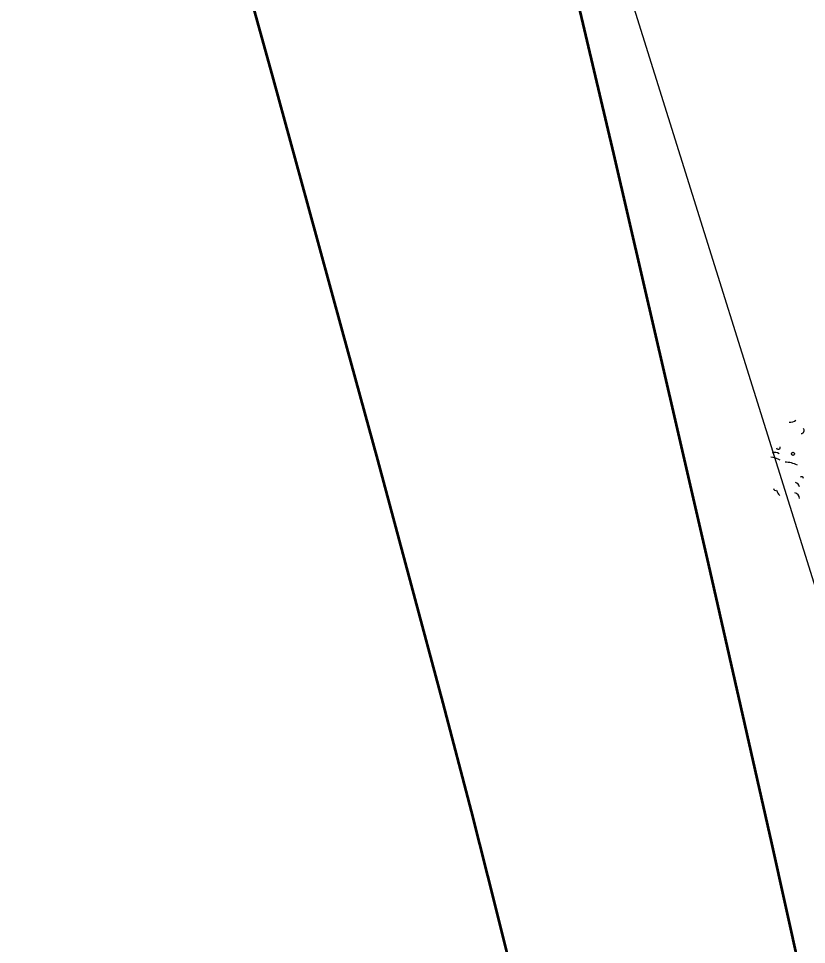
# Model space of a CAD drawing. Header units: millimetres. Extents: x 563604 to 809435, y 2337 to 1331933.
# Drawn here: x 729989 to 732564, y 1261637 to 1264665 of the extents above; entities that cross this region are included whole.
import ezdxf

# ---------------------------------------------------------------- set-up
doc = ezdxf.new("R2010")
doc.units = ezdxf.units.MM
for name, color, linetype, lineweight in [('A-ANNO-DIMS', 211, 'Continuous', 9), ('A-ANNO-DIMS-340', 211, 'Continuous', 9), ('DM CAI-1', 9, 'Continuous', 35), ('ks_caytram-1', 253, 'Continuous', 9), ('MUONG DAT-1', 253, 'Continuous', 9), ('NCV_TKCS_HIEN TRANG_251226_dwg-1', 253, 'Continuous', 9)]:
    doc.layers.add(name, color=color, linetype=linetype, lineweight=lineweight)
doc.styles.add('Arial_2', font='arial_0.ttf', dxfattribs={"width": 0.9, "height": 1360})
doc.dimstyles.new('1_Dim_chi_tiet_khu_đất_1', dxfattribs={"dimscale": 304.8, "dimtxt": 1387.552784, "dimasz": 1.338583, "dimexe": 1.115486, "dimexo": 0.0625, "dimgap": 0.111549, "dimtad": 1, "dimdec": 0, "dimrnd": 5, "dimzin": 0, "dimdsep": 46, "dimtxsty": 'Arial_2', "dimblk1": 'OBLIQUE', "dimblk2": 'OBLIQUE', "dimsah": 1, "dimcen": 0.09, "dimdle": 1.115486, "dimazin": 0, "dimtfac": 1, "dimtdec": 4, "dimtix": 1, "dimtmove": 0, "dimatfit": 3, "dimfxl": 3.346457, "dimfxlon": 1, "dimtvp": 1, "dimtolj": 1, "dimtzin": 0, "dimarcsym": 2})

# ---------------------------------------------------------------- blocks, each defined once
blk = doc.blocks.new('NCV_TKCS_HIEN TRANG_251226_dwg_CX-2645538-TỔNG THỂ_HIỆN TRẠNG KHU ĐẤT')
at = {"layer": 'ks_caytram-1'}
blk.add_circle((723047.7, 1294046.5), 5.04, dxfattribs=at)
for centre, radius, start, end in [((723036.9, 1294182.4), 32.8, 265.9801, 307.6891), ((723073.4, 1294123.4), 10.4, 271.9771, 38.2601), ((722999.6, 1294067.6), 6.37, 195.3891, 15.3891), ((722969.3, 1293965.2), 70.7, 58.882, 85.7499), ((722988.9, 1294029.2), 22.3, 52.8341, 116.5544), ((723022.9, 1293938.6), 80.5, 61.1891, 91.0094), ((723075.3, 1293965.3), 6.6, 2.6141, 134.0528), ((722990.5, 1293933.3), 6.76, 182.7541, 299.4031), ((723050, 1293935), 18.9, 11.414, 74.273), ((723021.8, 1293932.9), 28.5, 191.0541, 231.1441), ((723049.1, 1293899.4), 19.6, 4.085, 78.555)]:
    blk.add_arc(centre, radius, start, end, dxfattribs=at)
blk = doc.blocks.new('NCV_TKCS_HIEN TRANG_251226_dwg-1595164-TỔNG THỂ_HIỆN TRẠNG KHU ĐẤT')
at = {"layer": 'DM CAI-1', "flags": 128}
for points in [[(732542.3, 1261556), (732450.9, 1261968.2), (732350.1, 1262416.3), (732243.9, 1262883.1), (732136.4, 1263351.3), (732031.8, 1263803.8), (731934.1, 1264223.2), (731847.5, 1264592.5), (731775, 1264898.3)], [(731621.9, 1261465.5), (731550.4, 1261754), (731468.8, 1262073.7), (731376.4, 1262426.7), (731273.4, 1262812.9), (731162.7, 1263222.3), (731048.1, 1263642.6), (730933.2, 1264061.5), (730821.7, 1264466.6), (730717.3, 1264845.6)]]:
    blk.add_lwpolyline(points, dxfattribs=at)
at = {"layer": 'MUONG DAT-1', "flags": 128}
blk.add_lwpolyline([(752286.9, 1199548), (747733.3, 1213433.3), (740799, 1236446.8), (737239.8, 1247927.9), (731715.3, 1265616), (728295.2, 1276774.1), (725536.1, 1284652.1), (720895.6, 1301124.3), (717081.2, 1300936.3), (710093.2, 1307531.3), (707990.2, 1306468.1), (691820.2, 1300720.9), (687515.8, 1297110), (687945.7, 1294643.5), (696311.8, 1277455.4), (695625.2, 1272682.1)], dxfattribs=at)
blk.add_blockref('NCV_TKCS_HIEN TRANG_251226_dwg_CX-2645538-TỔNG THỂ_HIỆN TRẠNG KHU ĐẤT', (9472.7, -30804.7))
blk = doc.blocks.new('DIMBLOCK1-TỔNG THỂ_HIỆN TRẠNG KHU ĐẤT')
at = {"layer": 'A-ANNO-DIMS-340'}
for p, q in [((741408.5, 1206190.7), (721160, 1273417.7)), ((720281.4, 1272798), (721583.6, 1273190.2)), ((721258.1, 1273092.1), (720281.4, 1272798)), ((740333.8, 1206222.1), (741636, 1206614.3)), ((741310.4, 1206516.3), (740333.8, 1206222.1))]:
    blk.add_line(p, q, dxfattribs=at)
at = {"layer": 'A-ANNO-DIMS-340', "lineweight": 25}
for p, q in [((721258.1, 1273092.1), (721003.9, 1273228.6)), ((721258.1, 1273092.1), (721512.3, 1272955.6)), ((741310.4, 1206516.3), (741056.3, 1206652.8)), ((741310.4, 1206516.3), (741564.6, 1206379.8))]:
    blk.add_line(p, q, dxfattribs=at)
at = {"layer": 'A-ANNO-DIMS-340', "color": 0, "insert": (732330.2, 1242571.6), "char_height": 1360, "width": 5635.599, "attachment_point": 1, "rotation": 286.7621, "line_spacing_factor": 0.941778, "style": 'Arial_2'}
blk.add_mtext('69530', dxfattribs=at)
blk = doc.blocks.new('_Oblique')
at = {"color": 0, "linetype": 'ByBlock', "lineweight": -2}
blk.add_line((-0.5, -0.5), (0.5, 0.5), dxfattribs=at)

msp = doc.modelspace()

# ---------------------------------------------------------------- block references
at = {"layer": 'NCV_TKCS_HIEN TRANG_251226_dwg-1'}
msp.add_blockref('NCV_TKCS_HIEN TRANG_251226_dwg-1595164-TỔNG THỂ_HIỆN TRẠNG KHU ĐẤT', (0, 0), dxfattribs=at)

# ---------------------------------------------------------------- dimensions: what is measured, and where the dimension line sits
at = {"layer": 'A-ANNO-DIMS'}
dim = msp.add_linear_dim(base=(721258.1, 1273092.1), p1=(740333.8, 1206222.1), p2=(720281.4, 1272798), angle=286.7621, dimstyle='1_Dim_chi_tiet_khu_đất_1', override={"dimpost": '<>', "dimfxl": 69530.142663}, dxfattribs=at)
dim.commit()
dim.dimension.update_dxf_attribs({"geometry": 'DIMBLOCK1-TỔNG THỂ_HIỆN TRẠNG KHU ĐẤT', "text_midpoint": (731982.1, 1240014.4)})

doc.saveas('drawing.dxf')
